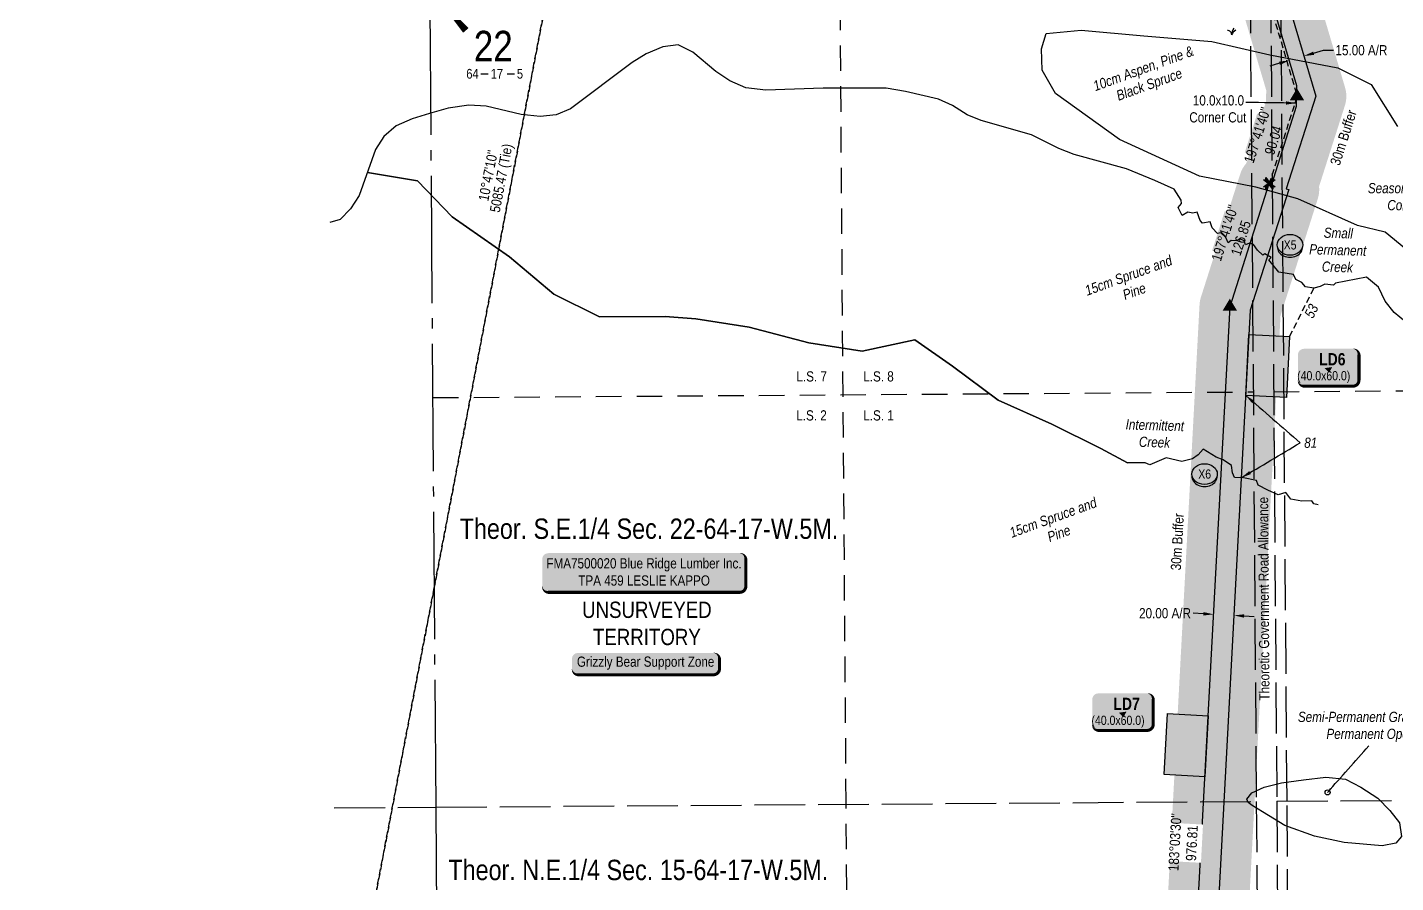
# Model space of a CAD drawing. Extents: x 532499 to 536929, y 6041259 to 6047760.
# Drawn here: x 532992 to 534335, y 6044236 to 6045076 of the extents above; entities that cross this region are included whole.
import ezdxf
from ezdxf.enums import TextEntityAlignment as Align

# ---------------------------------------------------------------- set-up
doc = ezdxf.new("R2010")
doc.units = 0
doc.header["$LTSCALE"] = 5
doc.header["$PDSIZE"] = 0.5
for name, pattern in [('foc-LSD', [8, 5, -3]), ('foc-QUARTERLINE', [33, 25, -3, 2, -3]), ('foc-TIELINE', [1.875, 1.25, -0.625]), ('foc-TOPO', [1, 0.2, -0.8]), ('foc-UNSURVEYED', [12.5, 10, -2.5])]:
    doc.linetypes.add(name, pattern=pattern)
doc.layers.get('Defpoints').update_dxf_attribs({"color": 9})
for name, color, linetype in [('10', 1, 'Continuous'), ('9', 3, 'Continuous'), ('AS-WILDLIFE-BLOCK', 131, 'Continuous'), ('C-SYMBOL', 7, 'Continuous'), ('C-WS-S', 13, 'Continuous'), ('L-BD', 7, 'Continuous'), ('L-MON', 1, 'Continuous'), ('L-QSEC', 8, 'foc-QUARTERLINE'), ('L-ROAD-T', 7, 'Continuous'), ('L-SECLBL', 7, 'Continuous'), ('L-SECTION-LSD', 7, 'foc-LSD'), ('L-TIE', 7, 'foc-TIELINE'), ('L-UNS-T', 3, 'Continuous'), ('L-USEC', 7, 'foc-UNSURVEYED'), ('P-BUFFER-H 30m', 51, 'Continuous'), ('P-BUFFER-T', 40, 'Continuous'), ('P-CROSSINGS', 250, 'Continuous'), ('P-PROPOSED', 10, 'Continuous'), ('P-PROPOSED-H', 21, 'Continuous'), ('P-TEMP-BLOCKS', 250, 'Continuous'), ('P-TEMP-H', 41, 'Continuous'), ('P-TEMP_LOG DECK', 46, 'Continuous'), ('P-TXT', 4, 'Continuous'), ('T-BUSH-T', 110, 'Continuous'), ('T-GENERAL', 48, 'foc-TOPO'), ('T-TIE', 201, 'foc-TIELINE'), ('T-WATER', 160, 'Continuous'), ('T-WATER-T', 170, 'Continuous'), ('WETLAND', 143, 'Continuous'), ('WETLAND-T', 146, 'Continuous')]:
    doc.layers.add(name, color=color, linetype=linetype)
doc.layers.add('T-TIE-T', color=201, linetype='Continuous', lineweight=18)
doc.styles.add('100L', font='ARIALN.TTF', dxfattribs={"height": 11})
doc.styles.add('175L', font='ARIALN.TTF', dxfattribs={"height": 20})
doc.styles.add('80', font='ARIALN.TTF', dxfattribs={"height": 10})
doc.styles.add('80CG', font='ARIALN.TTF', dxfattribs={"height": 10})
doc.styles.add('80L', font='ARIALN.TTF', dxfattribs={"height": 10})
doc.styles.add('80LS', font='ARIALNI.TTF', dxfattribs={"height": 10})
doc.styles.add('BOLD', font='ARIALNB.TTF')
doc.styles.add('Crossing', font='ARIALN.TTF', dxfattribs={"height": 10})
doc.styles.add('foc-LtypeFont', font='ARIALN.TTF', dxfattribs={"height": 7.35})
doc.styles.add('SIMPLEX', font='ARIALN.TTF')
doc.linetypes.add('foc-TOPO-flowdirection-NOLINE', pattern='A,0,[">",foc-LtypeFont,S=0.3,R=0,X=0,Y=-0.945],-20,[">",foc-LtypeFont,S=0.3,R=0,X=0,Y=-0.945],0', length=20)
doc.dimstyles.new('Compass 5 000', dxfattribs={"dimscale": 5, "dimtxt": 9, "dimasz": 2, "dimexe": 0.2, "dimexo": 0.0625, "dimgap": 0.5, "dimtad": 0, "dimtih": 1, "dimtoh": 1, "dimzin": 0, "dimdsep": 46, "dimtxsty": '80CG', "dimcen": 0.1, "dimse1": 1, "dimse2": 1, "dimclrd": 256, "dimclrt": 256, "dimaunit": 1, "dimadec": 4, "dimazin": 0, "dimtfac": 0.06, "dimtofl": 0, "dimtmove": 0, "dimatfit": 1, "dimfxl": 0.2, "dimtolj": 1, "dimtzin": 0, "dimlwd": -1, "dimarcsym": 0})

# ---------------------------------------------------------------- blocks, each defined once
blk = doc.blocks.new('L-SECLBL')
at = {"layer": '9', "color": 7}
for p, q in [((-5.1, -27.8), (-12.3, -27.8)), ((20.7, -27.8), (13.5, -27.8))]:
    blk.add_line(p, q, dxfattribs=at)
at = {"layer": '10', "color": 2, "style": 'SIMPLEX'}
blk.add_attdef('SEC', text='', height=30, dxfattribs=at).set_placement((0, 0), align=Align.MIDDLE)
at = {"layer": '10', "color": 5, "style": '80L'}
blk.add_attdef('TWP', text='', height=9.5, dxfattribs=at).set_placement((-14.4, -27.4), align=Align.MIDDLE_RIGHT)
blk.add_attdef('RGE', text='', height=9.5, dxfattribs=at).set_placement((3.6, -27.4), align=Align.MIDDLE_CENTER)
blk.add_attdef('MER', text='', height=9.5, dxfattribs=at).set_placement((23.2, -27.4), align=Align.MIDDLE_LEFT)
blk = doc.blocks.new('*U432')
h = blk.add_hatch(color=255)
edge = h.paths.add_edge_path()
edge.add_line((-94, -20), (94, -20))
edge.add_arc((94, -14), 6, 270, 360)
edge.add_line((100, -14), (100, 12.5))
edge.add_arc((94, 12.5), 6, 0, 90)
edge.add_line((94, 18.5), (-94, 18.5))
edge.add_arc((-94, 12.5), 6, 90, 180)
edge.add_line((-100, 12.5), (-100, -14))
edge.add_arc((-94, -14), 6, 180, 270)
at = {"color": 44, "flags": 128}
blk.add_lwpolyline([(-94, -20, 3, 3, 0), (94, -20, 3, 3, 0.414214), (100, -14, 3, 3, 0), (100, 12.5, 3, 0, 0.414214), (94, 18.5, 0, 0, 0), (-94, 18.5, 0, 0, 0.414214), (-100, 12.5, 0, 0, 0), (-100, -14, 0, 3, 0.414214)], format="xyseb", close=True, dxfattribs=at)
at = {"color": 44, "style": '80'}
blk.add_attdef('ENTER_TEXT_001', (-36, -5), '', height=10, dxfattribs=at)
blk = doc.blocks.new('TRIA')
blk.add_hatch(color=255).paths.add_polyline_path([(-0.04, 1.52), (-1.47, -0.87), (1.39, -0.87)])
blk = doc.blocks.new('TRIAA')
blk.add_blockref('TRIA', (0, 0))
blk = doc.blocks.new('TRIB')
at = {"color": 1}
blk.add_lwpolyline([(-1.12, -0.67), (-0.04, 1.13), (1.04, -0.67)], close=True, dxfattribs=at)
blk = doc.blocks.new('TRIBB')
blk.add_blockref('TRIB', (0, 0))
blk = doc.blocks.new('TRICC')
for name in ['TRIAA', 'TRIBB']:
    blk.add_blockref(name, (0, 0))
blk = doc.blocks.new('plspike')
blk.add_blockref('TRICC', (0, 0))
blk = doc.blocks.new('*D449')
at = {"layer": 'Defpoints', "color": 0, "transparency": 16777216}
for p in [(534156.7, 6044498.2), (534156.8, 6044499.9), (534176.6, 6044497.1)]:
    blk.add_point(p, dxfattribs=at)
at = {"layer": 'P-TXT', "transparency": 16777216}
for p, q in [((534146.8, 6044500.4), (534136.8, 6044500.9)), ((534186.7, 6044498.3), (534196.7, 6044497.7))]:
    blk.add_line(p, q, dxfattribs=at)
for points in [[(534146.9, 6044502.1), (534146.7, 6044498.7), (534156.8, 6044499.9)], [(534186.8, 6044499.9), (534186.6, 6044496.6), (534176.7, 6044498.8)]]:
    blk.add_solid(points, dxfattribs=at)
at = {"layer": 'P-TXT', "transparency": 16777216, "insert": (534109.1, 6044500.9), "char_height": 10, "attachment_point": 5, "style": '80CG'}
blk.add_mtext('\\A1;20.00 A/R', dxfattribs=at)
blk = doc.blocks.new('*U536')
h = blk.add_hatch(color=191)
edge = h.paths.add_edge_path()
edge.add_line((-24, -18.3), (24, -18.3))
edge.add_arc((24, -12.3), 6, 270, 360)
edge.add_line((30, -12.3), (30, 12.5))
edge.add_arc((24, 12.5), 6, 0, 90)
edge.add_line((24, 18.5), (-24, 18.5))
edge.add_arc((-24, 12.5), 6, 90, 180)
edge.add_line((-30, 12.5), (-30, -12.3))
edge.add_arc((-24, -12.3), 6, 180, 270)
at = {"color": 250, "flags": 128}
blk.add_lwpolyline([(-24, -18.3, 3, 3, 0), (24, -18.3, 3, 3, 0.414214), (30, -12.3, 3, 3, 0), (30, 12.5, 3, 0, 0.414214), (24, 18.5, 0, 0, 0), (-24, 18.5, 0, 0, 0.414214), (-30, 12.5, 0, 0, 0), (-30, -12.3, 0, 3, 0.414214)], format="xyseb", close=True, dxfattribs=at)
at = {"flags": 128}
blk.add_lwpolyline([(0.7, -4.9, 0, 7.5, 0), (0, 0, 0, 0, 0)], format="xyseb", dxfattribs=at)
at = {"color": 250}
for tag, p, height, style in [('TEMP_AREA_W1_001', (-9.2, 2.2), 12, 'BOLD'), ('ENTER_TEXT_001', (-30.7, -12.5), 9, '80')]:
    blk.add_attdef(tag, p, '', height=height, dxfattribs=dict(at, style=style))
blk = doc.blocks.new('*U455')
h = blk.add_hatch(color=191)
edge = h.paths.add_edge_path()
edge.add_line((-24, -17.9), (24, -17.9))
edge.add_arc((24, -11.9), 6, 270, 360)
edge.add_line((30, -11.9), (30, 12.5))
edge.add_arc((24, 12.5), 6, 0, 90)
edge.add_line((24, 18.5), (-24, 18.5))
edge.add_arc((-24, 12.5), 6, 90, 180)
edge.add_line((-30, 12.5), (-30, -11.9))
edge.add_arc((-24, -11.9), 6, 180, 270)
at = {"color": 250, "flags": 128}
blk.add_lwpolyline([(-24, -17.9, 3, 3, 0), (24, -17.9, 3, 3, 0.414214), (30, -11.9, 3, 3, 0), (30, 12.5, 3, 0, 0.414214), (24, 18.5, 0, 0, 0), (-24, 18.5, 0, 0, 0.414214), (-30, 12.5, 0, 0, 0), (-30, -11.9, 0, 3, 0.414214)], format="xyseb", close=True, dxfattribs=at)
at = {"flags": 128}
blk.add_lwpolyline([(0.7, -4.9, 0, 7.5, 0), (0, 0, 0, 0, 0)], format="xyseb", dxfattribs=at)
at = {"color": 250}
for tag, p, height, style in [('TEMP_AREA_W1_001', (-9.2, 2.2), 12, 'BOLD'), ('ENTER_TEXT_001', (-30.7, -12.5), 9, '80')]:
    blk.add_attdef(tag, p, '', height=height, dxfattribs=dict(at, style=style))
blk = doc.blocks.new('MUSK')
at = {"layer": 'T-GENERAL', "linetype": 'Continuous'}
for centre, radius, start, end in [((-0.86, 0.03), 0.856, 357.7915, 88.2897), ((1.86, 0.15), 1.86, 140.732, 184.6871), ((1.91, -0.8), 2.08, 122.4427, 157.2145)]:
    blk.add_arc(centre, radius, start, end, dxfattribs=at)
blk = doc.blocks.new('xing2')
h = blk.add_hatch(color=50)
h.dxf.hatch_style = 1
edge = h.paths.add_edge_path()
edge.add_ellipse((0, 0), major_axis=(-12.5, 0), ratio=0.816297, start_angle=0, end_angle=360)
h = blk.add_hatch(color=250)
h.dxf.hatch_style = 1
edge = h.paths.add_edge_path()
edge.add_ellipse((0, -2), major_axis=(-12.5, 0), ratio=0.816297, start_angle=0, end_angle=180)
edge.add_line((12.5, -2), (12.5, 0))
edge.add_ellipse((0, 0), major_axis=(-12.5, 0), ratio=0.816297, start_angle=0, end_angle=180, ccw=False)
edge.add_line((-12.5, 0), (-12.5, -2))
at = {"color": 250}
blk.add_ellipse((0, 0), major_axis=(-12.5, 0), ratio=0.816297, dxfattribs=at)
blk.add_ellipse((0, -2), major_axis=(-12.5, 0), ratio=0.816297, start_param=0, end_param=3.141593, dxfattribs=at)
at = {"color": 250, "style": 'Crossing'}
blk.add_attdef('CROSSING', text='', height=9, dxfattribs=at).set_placement((0.1, 0), align=Align.MIDDLE_CENTER)
at = {"color": 250, "style": 'Crossing', "flags": 1}
for tag, p in [('OWNER', (0.1, -12.5)), ('DESCRIPTION', (0.1, -25.8)), ('LOCATION', (0.1, -39.3)), ('DWG_REF', (0.1, -52.8))]:
    blk.add_attdef(tag, text='', height=9, dxfattribs=at).set_placement(p, align=Align.MIDDLE_CENTER)
blk = doc.blocks.new('TEMP')
h = blk.add_hatch(color=255)
h.dxf.hatch_style = 1
h.paths.add_polyline_path([(0, 0.25), (-0.67, 1.15), (-0.67, 0.67), (-1.15, 0.67), (-0.25, 0), (-1.15, -0.67), (-0.67, -0.67), (-0.67, -1.15), (0, -0.25), (0.67, -1.15), (0.67, -0.67), (1.15, -0.67), (0.25, 0), (1.15, 0.67), (0.67, 0.67), (0.67, 1.15)])
h.paths.add_polyline_path([(0.57, 0.85), (0.57, 0.57), (0.85, 0.57), (0.08, 0), (0.85, -0.57), (0.57, -0.57), (0.57, -0.85), (0, -0.08), (-0.57, -0.85), (-0.57, -0.57), (-0.85, -0.57), (-0.08, 0), (-0.85, 0.57), (-0.57, 0.57), (-0.57, 0.85), (0, 0.08)], flags=16)
h = blk.add_hatch(color=1)
h.dxf.hatch_style = 1
h.paths.add_polyline_path([(0, 0.08), (-0.57, 0.85), (-0.57, 0.57), (-0.85, 0.57), (-0.08, 0), (-0.85, -0.57), (-0.57, -0.57), (-0.57, -0.85), (0, -0.08), (0.57, -0.85), (0.57, -0.57), (0.85, -0.57), (0.08, 0), (0.85, 0.57), (0.57, 0.57), (0.57, 0.85)])
at = {"color": 1}
for p, q in [((-0.08, 0), (0.08, 0)), ((0, 0.08), (0, -0.08))]:
    blk.add_line(p, q, dxfattribs=at)
at = {"color": 255, "flags": 128}
blk.add_lwpolyline([(-0.25, 0), (-1.15, 0.67), (-0.67, 0.67), (-0.67, 1.15), (0, 0.25), (0.67, 1.15), (0.67, 0.67), (1.15, 0.67), (0.25, 0), (1.15, -0.67), (0.67, -0.67), (0.67, -1.15), (0, -0.25), (-0.67, -1.15), (-0.67, -0.67), (-1.15, -0.67)], close=True, dxfattribs=at)
at = {"color": 1, "flags": 128}
blk.add_lwpolyline([(-0.08, 0), (-0.85, 0.57), (-0.57, 0.57), (-0.57, 0.85), (0, 0.08), (0.57, 0.85), (0.57, 0.57), (0.85, 0.57), (0.08, 0), (0.85, -0.57), (0.57, -0.57), (0.57, -0.85), (0, -0.08), (-0.57, -0.85), (-0.57, -0.57), (-0.85, -0.57)], close=True, dxfattribs=at)
blk = doc.blocks.new('*D498')
at = {"layer": 'Defpoints', "color": 0, "transparency": 16777216}
for p in [(534231, 6045043.7), (534245.4, 6045048), (534245.4, 6045048)]:
    blk.add_point(p, dxfattribs=at)
at = {"layer": 'P-TXT', "transparency": 16777216}
for p, q in [((534255, 6045050.8), (534264.6, 6045053.7)), ((534264.6, 6045053.7), (534274.6, 6045053.7)), ((534221.4, 6045040.9), (534211.9, 6045038))]:
    blk.add_line(p, q, dxfattribs=at)
for points in [[(534254.5, 6045052.4), (534255.5, 6045049.2), (534245.4, 6045048)], [(534221, 6045042.5), (534221.9, 6045039.3), (534231, 6045043.7)]]:
    blk.add_solid(points, dxfattribs=at)
at = {"layer": 'P-TXT', "transparency": 16777216, "insert": (534301.9, 6045053.7), "char_height": 10, "attachment_point": 5, "style": '80CG'}
blk.add_mtext('\\A1;15.00 A/R', dxfattribs=at)
blk = doc.blocks.new('*U643')
h = blk.add_hatch(color=255)
edge = h.paths.add_edge_path()
edge.add_line((-66.5, -11.5), (66.5, -11.5))
edge.add_arc((66.5, -5.5), 6, 270, 360)
edge.add_line((72.5, -5.5), (72.5, 4))
edge.add_arc((66.5, 4), 6, 0, 90)
edge.add_line((66.5, 10), (-66.5, 10))
edge.add_arc((-66.5, 4), 6, 90, 180)
edge.add_line((-72.5, 4), (-72.5, -5.5))
edge.add_arc((-66.5, -5.5), 6, 180, 270)
at = {"color": 131, "flags": 128}
blk.add_lwpolyline([(-66.5, -11.5, 3, 3, 0), (66.5, -11.5, 3, 3, 0.414214), (72.5, -5.5, 3, 3, 0), (72.5, 4, 3, 0, 0.414214), (66.5, 10, 0, 0, 0), (-66.5, 10, 0, 0, 0.414214), (-72.5, 4, 0, 0, 0), (-72.5, -5.5, 0, 3, 0.414214)], format="xyseb", close=True, dxfattribs=at)
at = {"color": 131, "style": '80'}
blk.add_attdef('ENTER_TEXT_001', (-36, -5), '', height=10, dxfattribs=at)

msp = doc.modelspace()

# ---------------------------------------------------------------- hatches: boundary and pattern name
at = {"layer": 'P-BUFFER-H 30m'}
h = msp.add_hatch(color=256, dxfattribs=at)
h.dxf.hatch_style = 1
h.paths.add_polyline_path([(534222.479, 6044793.134), (534259.062, 6044907.807, 0.1031478), (534260.324, 6044919.983), (534285.67, 6044999.431, 0.15039977), (534285.851, 6045017.07), (534218.577, 6045243.909, 0.1031478), (534217.566, 6045256.109), (534034.444, 6045873.578, 0.19638766), (534020.251, 6045891.268), (533757.108, 6046037.36), (533636.683, 6046395.509), (533652.362, 6046798.642), (533987.597, 6047399.268, 0.39565304), (533977.667, 6047439.079), (533973.037, 6047442.066, 0.03904535), (533968.922, 6047444.286), (533955.615, 6047450.177, 0.38742519), (533917.295, 6047437.373), (533576.709, 6046827.159, 0.1180942), (533572.929, 6046813.71), (533556.428, 6046389.446, 0.0910605), (533557.969, 6046378.725), (533687.493, 6045993.515, 0.18704094), (533701.36, 6045976.856), (533963.59, 6045831.27), (534140.907, 6045233.374, 0.1031478), (534146.71, 6045222.596), (534208.419, 6045014.519), (534208.306, 6045003.57), (534188.909, 6044942.766, 0.1031478), (534182.886, 6044932.109), (534144.352, 6044811.322, 0.06394597), (534142.976, 6044803.809), (534090.883, 6043828.881), (534089.157, 6043796.476, 0.12783537), (534074.442, 6043799.804), (533991.767, 6043797.168, 0.14747659), (533975.36, 6043791.645), (533879.461, 6043788.587, 0.12832029), (533864.94, 6043784.3), (533802.173, 6043746.473, 0.22944597), (533787.904, 6043724.568), (533750.468, 6043429.65, 0.1870632), (533755.696, 6043408.612), (533757.905, 6043329.038, 0.39944432), (533761.124, 6043287.847), (533789.065, 6043262.704, 0.65921668), (533839.095, 6043285.825), (533835.689, 6043408.518, 0.10833726), (533839.997, 6043420.617), (533875.088, 6043697.059), (533895.043, 6043709.085), (533977.908, 6043711.727, 0.14747659), (533994.634, 6043707.26), (534054.971, 6043709.184, 0.21342141), (534077.628, 6043699.906), (534124.067, 6043701.387, 0.21930371), (534146.513, 6043712.61), (534176.117, 6043749.567, 0.15680677), (534182.657, 6043766.718), (534185.7, 6043823.83, 0.26790472), (534172.114, 6043850.556)])
h.paths.add_polyline_path([(534172.918, 6044802.209), (534211.452, 6044922.996), (534213.833, 6044922.236), (534238.243, 6044998.753), (534238.448, 6045018.721), (534172.05, 6045242.61), (534169.654, 6045241.899), (533988.854, 6045851.54), (533715.914, 6046003.071), (533586.39, 6046388.281), (533602.891, 6046812.545), (533943.477, 6047422.759), (533956.785, 6047416.868), (533961.415, 6047413.882), (533622.68, 6046806.984), (533606.507, 6046391.172), (533732.392, 6046016.787), (534005.697, 6045865.053), (534188.819, 6045247.583), (534186.423, 6045246.873), (534257.104, 6045008.544), (534228.116, 6044917.68), (534230.496, 6044916.92), (534192.742, 6044798.579), (534140.787, 6043826.225), (534155.757, 6043825.425), (534152.715, 6043768.313), (534123.111, 6043731.356), (534076.672, 6043729.876), (534076.354, 6043739.865), (533993.678, 6043737.229), (533993.519, 6043742.224), (533886.267, 6043738.805), (533847.171, 6043715.243), (533810.251, 6043424.393), (533805.245, 6043424.64), (533809.122, 6043284.993), (533781.182, 6043310.136), (533788.335, 6043313.442), (533785.22, 6043425.627), (533780.214, 6043425.874), (533817.65, 6043720.792), (533880.417, 6043758.618), (533992.882, 6043762.204), (533992.723, 6043767.199), (534075.398, 6043769.835), (534075.557, 6043764.84), (534105.886, 6043765.807), (534118.381, 6043781.405), (534120.825, 6043827.286)], flags=16)
at = {"layer": 'P-PROPOSED-H'}
h = msp.add_hatch(color=256, dxfattribs=at)
h.dxf.hatch_style = 1
h.paths.add_polyline_path([(533961.574, 6047414.129), (533622.68, 6046806.984), (533606.507, 6046391.172), (533732.392, 6046016.787), (534005.697, 6045865.053), (534188.819, 6045247.583), (534186.423, 6045246.873), (534257.104, 6045008.544), (534228.116, 6044917.68), (534230.496, 6044916.92), (534192.742, 6044798.579), (534140.787, 6043826.225), (534155.757, 6043825.425), (534152.715, 6043768.313), (534123.111, 6043731.356), (534076.672, 6043729.876), (534076.354, 6043739.865), (533993.678, 6043737.229), (533993.519, 6043742.224), (533886.267, 6043738.805), (533847.171, 6043715.243), (533810.251, 6043424.393), (533805.245, 6043424.64), (533809.122, 6043284.993), (533781.182, 6043310.136), (533788.335, 6043313.442), (533785.22, 6043425.627), (533780.214, 6043425.874), (533817.65, 6043720.792), (533880.417, 6043758.618), (533992.882, 6043762.204), (533992.723, 6043767.199), (534075.398, 6043769.835), (534075.557, 6043764.84), (534105.886, 6043765.807), (534118.381, 6043781.405), (534120.825, 6043827.286), (534172.918, 6044802.209), (534211.452, 6044922.996), (534213.833, 6044922.236), (534238.243, 6044998.753), (534238.448, 6045018.721), (534172.05, 6045242.61), (534169.654, 6045241.899), (533988.854, 6045851.54), (533715.914, 6046003.071), (533586.39, 6046388.281), (533602.891, 6046812.545), (533943.477, 6047422.759), (533958.326, 6047416.215)])
at = {"layer": 'P-TEMP-H'}
h = msp.add_hatch(color=256, dxfattribs=at)
h.dxf.hatch_style = 1
h.paths.add_polyline_path([(534191.468, 6044774.73), (534231.391, 6044772.597), (534228.191, 6044712.713), (534188.268, 6044714.846)])
h = msp.add_hatch(color=256, dxfattribs=at)
h.dxf.hatch_style = 1
h.paths.add_polyline_path([(534111.522, 6044402.47), (534151.445, 6044400.337), (534148.245, 6044340.453), (534108.323, 6044342.586)])

# ---------------------------------------------------------------- linework, layer by layer
at = {"layer": 'L-QSEC'}
for p, q in [((533393.461, 6044310.535), (533387.532, 6045114.71)), ((533399.172, 6043536.344), (533393.461, 6044310.535))]:
    msp.add_line(p, q, dxfattribs=at)
at = {"layer": 'L-SECLBL', "flags": 128}
msp.add_lwpolyline([(533387.95, 6045113.887, 0, 7, 0), (533422.733, 6045073.174, 7, 7, 0)], format="xyseb", dxfattribs=at)
at = {"layer": 'L-SECTION-LSD'}
for p, q in [((533796.086, 6044313.374), (533790.085, 6045117.536)), ((533390.496, 6044712.622), (534195.675, 6044718.288)), ((534215.781, 6044718.435), (535020.961, 6044724.099)), ((533802.089, 6043509.214), (533796.086, 6044313.374))]:
    msp.add_line(p, q, dxfattribs=at)
at = {"layer": 'L-TIE', "flags": 128}
msp.add_lwpolyline([(534169.654, 6045241.899), (534238.804, 6045008.732), (534211.452, 6044922.996)], dxfattribs=at)
at = {"layer": 'L-USEC'}
for p, q in [((534192.639, 6045120.363), (534198.711, 6044316.214)), ((534212.745, 6045120.515), (534218.817, 6044316.355)), ((534228.87, 6044316.426), (534222.798, 6045120.575)), ((533393.461, 6044310.535), (534198.711, 6044316.214)), ((534198.711, 6044316.214), (534204.785, 6043512.064)), ((534218.817, 6044316.355), (535024.069, 6044322.034)), ((534218.817, 6044316.365), (534224.891, 6043512.216)), ((534234.943, 6043512.278), (534228.87, 6044316.426)), ((533293.517, 6044309.831), (533393.461, 6044310.535))]:
    msp.add_line(p, q, dxfattribs=at)
at = {"layer": 'P-TEMP_LOG DECK', "flags": 128}
for points in [[(534191.468, 6044774.73), (534231.391, 6044772.597), (534228.191, 6044712.713), (534188.268, 6044714.846)], [(534111.522, 6044402.47), (534151.445, 6044400.337), (534148.245, 6044340.453), (534108.323, 6044342.586)]]:
    msp.add_lwpolyline(points, close=True, dxfattribs=at)
at = {"layer": 'T-TIE', "flags": 128}
msp.add_lwpolyline([(534231.391, 6044772.597), (534255.276, 6044820.18)], dxfattribs=at)
at = {"layer": 'T-WATER', "flags": 128}
for points in [[(534345.241, 6044786.992), (534334.073, 6044796.094), (534325.281, 6044807.491), (534318.527, 6044821.035), (534306.956, 6044830.783), (534276.569, 6044825.057), (534274.556, 6044822.898), (534266.103, 6044823.894), (534261.342, 6044821.793), (534255.276, 6044820.18), (534246.985, 6044821.355), (534243.377, 6044825.767), (534237.394, 6044828.522), (534235.282, 6044833.486), (534220.969, 6044835.89), (534210.862, 6044847.892), (534213.242, 6044850.227), (534207.155, 6044853.673), (534204.946, 6044852.532), (534199.832, 6044857.382), (534196.01, 6044862.985), (534191.921, 6044864.226), (534188.254, 6044862.555), (534186.834, 6044866.65), (534182.64, 6044868.661), (534179.676, 6044866.715), (534174.051, 6044866.793), (534170.959, 6044864.749), (534168.69, 6044869.701), (534163.914, 6044874.36), (534160.575, 6044873.634), (534155.348, 6044879.484), (534153.275, 6044885.377), (534146.028, 6044884.012), (534143.722, 6044886.393), (534140.778, 6044894.623), (534136.264, 6044893.734), (534131.485, 6044894.862), (534125.969, 6044891.339), (534121.902, 6044899.291), (534125.237, 6044903.259), (534124.969, 6044906.493), (534118.105, 6044917.418), (534098.988, 6044925.679), (534071.341, 6044937.209), (534019.99, 6044951.408), (534004.868, 6044957.255), (533978.173, 6044970.774), (533928.698, 6044984.674), (533914.817, 6044990.383), (533900.408, 6044999.589), (533886.623, 6045005.513), (533854.408, 6045013.202), (533835.235, 6045016.386), (533773.358, 6045016.496), (533717.104, 6045014.58), (533697.576, 6045016.952), (533681.946, 6045023.824), (533667.997, 6045032.994), (533645.553, 6045051.705), (533631.066, 6045059.066), (533616.24, 6045056.976), (533599.819, 6045050.326), (533586.027, 6045041.807), (533525.598, 6044996.132), (533511.445, 6044990.183), (533495.783, 6044988.74), (533477.139, 6044990.549), (533442.593, 6044998.66), (533425.588, 6044999.85), (533405.522, 6044996.786), (533386.954, 6044991.582), (533370.187, 6044986.488), (533354.344, 6044979.503), (533342.264, 6044969.057), (533334.091, 6044956.318), (533318.1, 6044911.178), (533309.643, 6044898.048), (533299.357, 6044887.578), (533289.279, 6044884.52)], [(534259.524, 6044607.258), (534255.337, 6044608.379), (534253.327, 6044611.276), (534243.405, 6044610.978), (534232.55, 6044612.914), (534227.824, 6044619.472), (534220.139, 6044617.046), (534209.952, 6044621.92), (534200.666, 6044626.757), (534198.926, 6044631.402), (534186.112, 6044633.815), (534177.421, 6044634.247), (534175.287, 6044638.898), (534174.504, 6044645.866), (534166.007, 6044651.475), (534159.421, 6044654.277), (534146.596, 6044662.046), (534141.773, 6044656.56), (534135.924, 6044652.414), (534125.689, 6044649.968), (534110.143, 6044653.619), (534094.076, 6044646.513), (534089.452, 6044648.704), (534072.327, 6044648.47)]]:
    msp.add_lwpolyline(points, dxfattribs=at)
at = {"layer": 'T-WATER', "linetype": 'foc-TOPO-flowdirection-NOLINE', "flags": 128}
for points in [[(535119.799, 6044840.447), (535110.759, 6044838.598), (535070.942, 6044836.356), (535049.938, 6044838.088), (535031.12, 6044844.636), (535016.197, 6044846.316), (534997.977, 6044844.22), (534977.912, 6044837.602), (534948.686, 6044822.796), (534923.374, 6044807.401), (534881.817, 6044766.904), (534867.97, 6044761.13), (534834.517, 6044756.308), (534799.318, 6044747.906), (534769.557, 6044743.273), (534709.972, 6044726.995), (534660.633, 6044725.527), (534615.679, 6044719.376), (534581.335, 6044720.639), (534496.369, 6044742.913), (534457.14, 6044747.283), (534360.549, 6044780.334), (534345.241, 6044786.992), (534334.073, 6044796.094), (534325.281, 6044807.491), (534318.527, 6044821.035), (534306.956, 6044830.783), (534276.569, 6044825.057), (534274.556, 6044822.898), (534266.103, 6044823.894), (534261.342, 6044821.793), (534255.276, 6044820.18), (534246.985, 6044821.355), (534243.377, 6044825.767), (534237.394, 6044828.522), (534235.282, 6044833.486), (534220.969, 6044835.89), (534210.862, 6044847.892), (534213.242, 6044850.227), (534207.155, 6044853.673), (534204.946, 6044852.532), (534199.832, 6044857.382), (534196.01, 6044862.985), (534191.921, 6044864.226), (534188.254, 6044862.555), (534186.834, 6044866.65), (534182.64, 6044868.661), (534179.676, 6044866.715), (534174.051, 6044866.793), (534170.959, 6044864.749), (534168.69, 6044869.701), (534163.914, 6044874.36), (534160.575, 6044873.634), (534155.348, 6044879.484), (534153.275, 6044885.377), (534146.028, 6044884.012), (534143.722, 6044886.393), (534140.778, 6044894.623), (534136.264, 6044893.734), (534131.485, 6044894.862), (534125.969, 6044891.339), (534121.902, 6044899.291), (534125.237, 6044903.259), (534124.969, 6044906.493), (534118.105, 6044917.418), (534098.988, 6044925.679), (534071.341, 6044937.209), (534019.99, 6044951.408), (534004.868, 6044957.255), (533978.173, 6044970.774), (533928.698, 6044984.674), (533914.817, 6044990.383), (533900.408, 6044999.589), (533886.623, 6045005.513), (533854.408, 6045013.202), (533835.235, 6045016.386), (533773.358, 6045016.496), (533717.104, 6045014.58), (533697.576, 6045016.952), (533681.946, 6045023.824), (533667.997, 6045032.994), (533645.553, 6045051.705), (533631.066, 6045059.066), (533616.24, 6045056.976), (533599.819, 6045050.326), (533586.027, 6045041.807), (533525.598, 6044996.132), (533511.445, 6044990.183), (533495.783, 6044988.74), (533477.139, 6044990.549), (533442.593, 6044998.66), (533425.588, 6044999.85), (533405.522, 6044996.786), (533386.954, 6044991.582), (533370.187, 6044986.488), (533354.344, 6044979.503), (533342.264, 6044969.057), (533334.091, 6044956.318), (533318.1, 6044911.178), (533309.643, 6044898.048), (533299.357, 6044887.578), (533289.279, 6044884.52)], [(534259.524, 6044607.258), (534255.337, 6044608.379), (534253.327, 6044611.276), (534243.405, 6044610.978), (534232.55, 6044612.914), (534227.824, 6044619.472), (534220.139, 6044617.046), (534209.952, 6044621.92), (534200.666, 6044626.757), (534198.926, 6044631.402), (534186.112, 6044633.815), (534177.421, 6044634.247), (534175.287, 6044638.898), (534174.504, 6044645.866), (534166.007, 6044651.475), (534159.421, 6044654.277), (534146.596, 6044662.046), (534141.773, 6044656.56), (534135.924, 6044652.414), (534125.689, 6044649.968), (534110.143, 6044653.619), (534094.076, 6044646.513), (534089.452, 6044648.704), (534072.327, 6044648.47)]]:
    msp.add_lwpolyline(points, dxfattribs=at)
at = {"layer": 'WETLAND'}
msp.add_lwpolyline([(534365.659, 6044841.84), (534325.325, 6044875.156), (534298.059, 6044881.765), (534239.52, 6044907.769), (534198.326, 6044919.398), (534142.975, 6044930.23), (534064.263, 6044966.196), (534001.442, 6045011.18), (533988.491, 6045033.991), (533987.885, 6045055.104), (533992.384, 6045070.002), (534026.749, 6045073.441), (534088.451, 6045067.811), (534155.071, 6045062.321), (534212.063, 6045049.172), (534278.893, 6045036.304), (534311.358, 6045019.996), (534337.144, 6044978.881)], dxfattribs=at)
msp.add_lwpolyline([(534194.502, 6044312.134), (534190.643, 6044315.255), (534189.475, 6044318.453), (534194.15, 6044324.51), (534206.372, 6044330.242), (534223.484, 6044334.499), (534244.945, 6044337.263), (534266.945, 6044340.043), (534286.392, 6044337.904), (534301.15, 6044330.246), (534318.151, 6044319.421), (534329.803, 6044307.366), (534339.302, 6044295.251), (534341.299, 6044281.845), (534335.564, 6044275.22), (534322.173, 6044272.685), (534284.924, 6044275.933), (534255.669, 6044282.102), (534226.83, 6044292.59), (534194.502, 6044312.134)], close=True, dxfattribs=at)

# ---------------------------------------------------------------- block references
at = {"layer": 'AS-WILDLIFE-BLOCK'}
ref = msp.add_blockref('*U643', (533599.303, 6044452.037), dxfattribs=dict(at, xscale=0.999488, yscale=0.999488, zscale=0.999488))
ref.add_attrib('ENTER_TEXT_001', 'Grizzly Bear Support Zone', (533531.772, 6044448.42), dxfattribs={"layer": '0', "color": 131, "height": 9.99488, "style": '80'})
at = {"layer": 'C-WS-S'}
ref = msp.add_blockref('*U432', (533597.635, 6044541.462), dxfattribs=dict(at, xscale=0.999488, yscale=0.999488, zscale=0.999488))
ref.add_attrib('ENTER_TEXT_001', 'FMA7500020 Blue Ridge Lumber Inc.', (533501.852, 6044544.947), dxfattribs={"layer": '0', "color": 44, "height": 9.99488, "style": '80'})
ref.add_attrib('ENTER_TEXT_002', 'TPA 459 LESLIE KAPPO', (533533.136, 6044528.112), dxfattribs={"layer": '0', "color": 44, "height": 9.99488, "style": '80'})
at = {"layer": 'L-MON'}
for p, xscale, yscale, zscale in [((534238.804, 6045008.732), 4.997439999999936, 4.997439999999936, 4.997439999999936), ((534172.918, 6044802.209), 4.997439999999915, 4.997439999999915, 4.997439999999915)]:
    msp.add_blockref('plspike', p, dxfattribs=dict(at, xscale=xscale, yscale=yscale, zscale=zscale))
at = {"layer": 'L-MON', "color": 5, "xscale": 4.997439999999915, "yscale": 4.997439999999915, "zscale": 4.997439999999915}
msp.add_blockref('TEMP', (534211.453, 6044923), dxfattribs=at)
at = {"layer": 'L-SECLBL', "xscale": 0.999488, "yscale": 0.999488, "zscale": 0.999488}
msp.add_blockref('L-SECLBL', (533449.647, 6045057.991), dxfattribs=at).add_auto_attribs({'SEC': '22', 'TWP': '64', 'RGE': '17', 'MER': '5'})
at = {"layer": 'P-CROSSINGS'}
for p, values in [((534231.789, 6044862.663), {'CROSSING': 'X5'}), ((534147.908, 6044637.582), {'CROSSING': 'X6'})]:
    msp.add_blockref('xing2', p, dxfattribs=at).add_auto_attribs(values)
at = {"layer": 'P-TEMP-BLOCKS', "color": 3, "xscale": 0.999488, "yscale": 0.999488, "zscale": 0.999488}
for name, p, values in [('*U536', (534269.509, 6044742.144), {'TEMP_AREA_W1_001': 'LD6', 'ENTER_TEXT_001': '(40.0x60.0)'}), ('*U455', (534067.581, 6044403.808), {'TEMP_AREA_W1_001': 'LD7', 'ENTER_TEXT_001': '(40.0x60.0)'})]:
    msp.add_blockref(name, p, dxfattribs=at).add_auto_attribs(values)
at = {"layer": 'T-GENERAL', "xscale": 4.997439999999897, "yscale": 4.997439999999897, "zscale": 4.997439999999897}
msp.add_blockref('MUSK', (534174.547, 6045068.704), dxfattribs=at)

# ---------------------------------------------------------------- texts
at = {"layer": 'C-SYMBOL', "color": 3, "style": '175L'}
for s, p in [('Theor. S.E.1/4 Sec. 22-64-17-W.5M.', (533602.502, 6044567.957)), ('Theor. N.E.1/4 Sec. 15-64-17-W.5M.', (533592.037, 6044232.923))]:
    msp.add_text(s, height=19.98976, dxfattribs=at).set_placement(p, align=Align.BOTTOM_CENTER)
at = {"layer": 'L-BD', "style": '80L'}
for s, height, p in [('5085.47 (Tie)', 9.99488, (533458.559, 6044927.998)), ("10°47'10''", 9.9949, (533444.568, 6044930.663))]:
    msp.add_text(s, height=height, rotation=79.2144, dxfattribs=at).set_placement(p, align=Align.MIDDLE)
at = {"layer": 'L-BD', "color": 5, "attachment_point": 2, "style": '80L', "bg_fill": 1, "box_fill_scale": 1.15, "bg_fill_color": 51, "bg_fill_transparency": 0}
for s, insert, char_height, width, rotation in [('197°41\'40"\\P90.04 ', (534194.889, 6044971.882), 9.9949, 36.98387, 72.3069), ("197°41'40''\\P126.85 ", (534162.938, 6044875.846), 9.99488, 37.95209, 72.306)]:
    msp.add_mtext(s, dxfattribs=dict(at, insert=insert, char_height=char_height, width=width, rotation=rotation))
at = {"layer": 'L-ROAD-T', "style": '80L'}
msp.add_text('Theoretic Government Road Allowance', height=10, rotation=90.389633, dxfattribs=at).set_placement((534206.002, 6044515.179), align=Align.MIDDLE_CENTER)
at = {"layer": 'L-UNS-T', "color": 3, "insert": (533600.447, 6044490.872), "char_height": 15.99181, "attachment_point": 5, "style": '80L'}
msp.add_mtext_dynamic_manual_height_columns('UNSURVEYED TERRITORY', width=126.41375, gutter_width=47.5, heights=[0], dxfattribs=at)
at = {"layer": 'P-BUFFER-T', "char_height": 9.9949, "attachment_point": 1, "style": '80L'}
for insert, rotation in [((534270.898, 6044942.816), 72.30693), ((534114.647, 6044543.419), 86.941427)]:
    msp.add_mtext_dynamic_manual_height_columns('30m Buffer', width=57.38883, gutter_width=50, heights=[0], dxfattribs=dict(at, insert=insert, rotation=rotation))
at = {"layer": 'P-TXT', "insert": (534128.965, 6045009.497), "char_height": 9.99488, "attachment_point": 1, "style": '80L'}
msp.add_mtext_dynamic_manual_height_columns('\\pi7.4136;10.0x10.0\\P\\pi3.9808;Corner Cut', width=63.33578, gutter_width=50, heights=[0], dxfattribs=at)
at = {"layer": 'T-BUSH-T', "char_height": 9.99488, "attachment_point": 2, "rotation": 20, "style": '80LS'}
for s, insert, width in [('10cm Aspen, Pine & \\PBlack Spruce', (534086.126, 6045040.594), 103.67581), ('15cm Spruce and Pine', (534071.48, 6044837.335), 90.40839), ('15cm Spruce and Pine', (533997.513, 6044599.655), 90.40839)]:
    msp.add_mtext(s, dxfattribs=dict(at, insert=insert, width=width))
at = {"layer": 'T-TIE-T', "insert": (534245.387, 6044794.219), "char_height": 9.99488, "attachment_point": 1, "rotation": 63.344511, "style": '80L'}
msp.add_mtext_dynamic_manual_height_columns('{\\fArial Narrow|b0|i1|c0|p34;53}', width=12.84922, gutter_width=50, heights=[0], dxfattribs=at)
at = {"layer": 'T-TIE-T', "insert": (534245.734, 6044673.37), "char_height": 9.99488, "attachment_point": 1, "style": '80L'}
msp.add_mtext_dynamic_manual_height_columns('{\\fArial Narrow|b0|i1|c0|p34;81}', width=21.82143, gutter_width=50, heights=[0], dxfattribs=at)
at = {"layer": 'T-WATER-T', "char_height": 9.99488, "attachment_point": 1, "rotation": 358.265717, "style": '80L'}
for s, width, insert in [('\\pi14.14;{\\fArial Narrow|b0|i1|c0|p34;Small \\P\\pi0.34058;Permanent \\P\\pi13.236;Creek}', 56.58022, (534250.994, 6044880.082)), ('\\pi0.34091;{\\fArial Narrow|b0|i1|c0|p34;Intermittent \\P\\pi13.874;Creek}', 57.8558, (534070.286, 6044691.449))]:
    msp.add_mtext_dynamic_manual_height_columns(s, width=width, gutter_width=47.5, heights=[0], dxfattribs=dict(at, insert=insert))
at = {"layer": 'WETLAND-T', "char_height": 9.99488, "attachment_point": 2, "style": '80LS'}
for s, insert, width in [('Seasonal Shrubby Swamp\\PConiferous Swamp', (534375.702, 6044923.305), 134.78539), ('Semi-Permanent Graminoid Marsh\\PPermanent Open Water', (534328.005, 6044404.194), 176.7148)]:
    msp.add_mtext(s, dxfattribs=dict(at, insert=insert, width=width))

# ---------------------------------------------------------------- dimensions: what is measured, and where the dimension line sits
at = {"layer": 'P-TXT', "color": 5}
dim = msp.add_aligned_dim(p1=(534231.035, 6045043.719), p2=(534245.408, 6045047.981), distance=0.017, text='15.00 A/R', dimstyle='Compass 5 000', dxfattribs=at)
dim.commit()
dim.dimension.update_dxf_attribs({"geometry": '*D498', "text_midpoint": (534301.86, 6045053.684)})
at = {"layer": 'P-TXT'}
dim = msp.add_aligned_dim(p1=(534176.633, 6044497.093), p2=(534156.672, 6044498.159), distance=-1.711, text='20.00 A/R', dimstyle='Compass 5 000', dxfattribs=at)
dim.commit()
dim.dimension.update_dxf_attribs({"geometry": '*D449', "text_midpoint": (534109.056, 6044500.935)})

# ---------------------------------------------------------------- leaders
at = {"layer": 'P-TXT', "path_type": 1}
msp.add_leader([(534237.754, 6045001.805), (534188.379, 6045002.43)], dimstyle='Compass 5 000', dxfattribs=at)
at = {"layer": 'T-TIE-T', "color": 6, "path_type": 1}
for points in [[(534188.268, 6044714.846), (534241.799, 6044668.31)], [(534183.944, 6044633.923), (534241.799, 6044668.31)]]:
    msp.add_leader(points, dimstyle='Compass 5 000', override={"dimgap": 0.5, "dimtad": 0}, dxfattribs=at)
at = {"layer": 'WETLAND-T', "path_type": 1}
msp.add_leader([(534268.656, 6044325.057), (534309.238, 6044370.773)], dimstyle='Compass 5 000', override={"dimasz": 1, "dimgap": 0.5, "dimtad": 0, "dimldrblk": 'DotBlank'}, dxfattribs=at)

# ---------------------------------------------------------------- next in the draw order: texts
at = {"layer": 'L-SECTION-LSD', "attachment_point": 1, "style": '100L', "bg_fill": 3, "box_fill_scale": 1.5, "bg_fill_color": 256, "bg_fill_transparency": 0}
for s, width, insert, char_height in [('\\pi2.3207;L.S. 7', 30.88047, (533744.946, 6044738.48), 9.99488), ('L.S. 8', 30.40114, (533812.871, 6044738.48), 9.9949), ('\\pi2.1551;L.S. 2', 30.65342, (533744.946, 6044700.215), 9.99488), ('L.S. 1', 29.99119, (533812.871, 6044700.215), 9.9949)]:
    msp.add_mtext_dynamic_manual_height_columns(s, width=width, gutter_width=55, heights=[0], dxfattribs=dict(at, insert=insert, char_height=char_height))

# ---------------------------------------------------------------- next in the draw order: linework, layer by layer
at = {"layer": 'L-TIE'}
for p, q in [((533943.477, 6047422.759), (532992.295, 6042429.683)), ((532992.295, 6042429.683), (533943.477, 6047422.759))]:
    msp.add_line(p, q, dxfattribs=at)
at = {"layer": 'P-PROPOSED', "flags": 128}
for points in [[(533732.392, 6046016.787), (534005.697, 6045865.053), (534188.819, 6045247.583), (534186.423, 6045246.873), (534257.104, 6045008.544), (534228.116, 6044917.68), (534230.496, 6044916.92), (534192.742, 6044798.579), (534140.787, 6043826.225)], [(534120.825, 6043827.286), (534172.918, 6044802.209), (534211.452, 6044922.996), (534213.833, 6044922.236), (534238.243, 6044998.753), (534238.448, 6045018.721), (534172.05, 6045242.61), (534169.654, 6045241.899), (533988.854, 6045851.54), (533715.914, 6046003.071)]]:
    msp.add_lwpolyline(points, dxfattribs=at)
at = {"layer": 'T-WATER', "flags": 128}
msp.add_lwpolyline([(533326.207, 6044933.582), (533375.275, 6044925.526), (533409.363, 6044890.26), (533465.623, 6044850.899), (533509.2, 6044814.327), (533553.949, 6044791.969), (533618.535, 6044792.23), (533648.533, 6044789.933), (533700.75, 6044781.965), (533759.487, 6044766.306), (533811.703, 6044758.339), (533863.382, 6044769.261), (533900.35, 6044743.53), (533945.412, 6044710.152), (533998.076, 6044686.443), (534046.018, 6044662.599), (534072.327, 6044648.47)], dxfattribs=at)
at = {"layer": 'T-WATER', "linetype": 'foc-TOPO-flowdirection-NOLINE', "flags": 128}
msp.add_lwpolyline([(534072.327, 6044648.47), (534046.018, 6044662.599), (533998.076, 6044686.443), (533945.412, 6044710.152), (533900.35, 6044743.53), (533863.382, 6044769.261), (533811.703, 6044758.339), (533759.487, 6044766.306), (533700.75, 6044781.965), (533648.533, 6044789.933), (533618.535, 6044792.23), (533553.949, 6044791.969), (533509.2, 6044814.327), (533465.623, 6044850.899), (533409.363, 6044890.26), (533375.275, 6044925.526), (533326.207, 6044933.582)], dxfattribs=at)

# ---------------------------------------------------------------- next in the draw order: texts
at = {"layer": 'L-BD', "color": 5, "insert": (534113.772, 6044276.404), "char_height": 9.99488, "width": 27.61089, "attachment_point": 2, "rotation": 86.9414, "style": '80L', "bg_fill": 2}
msp.add_mtext("183°03'30''\\P976.81", dxfattribs=at)

doc.saveas('drawing.dxf')
